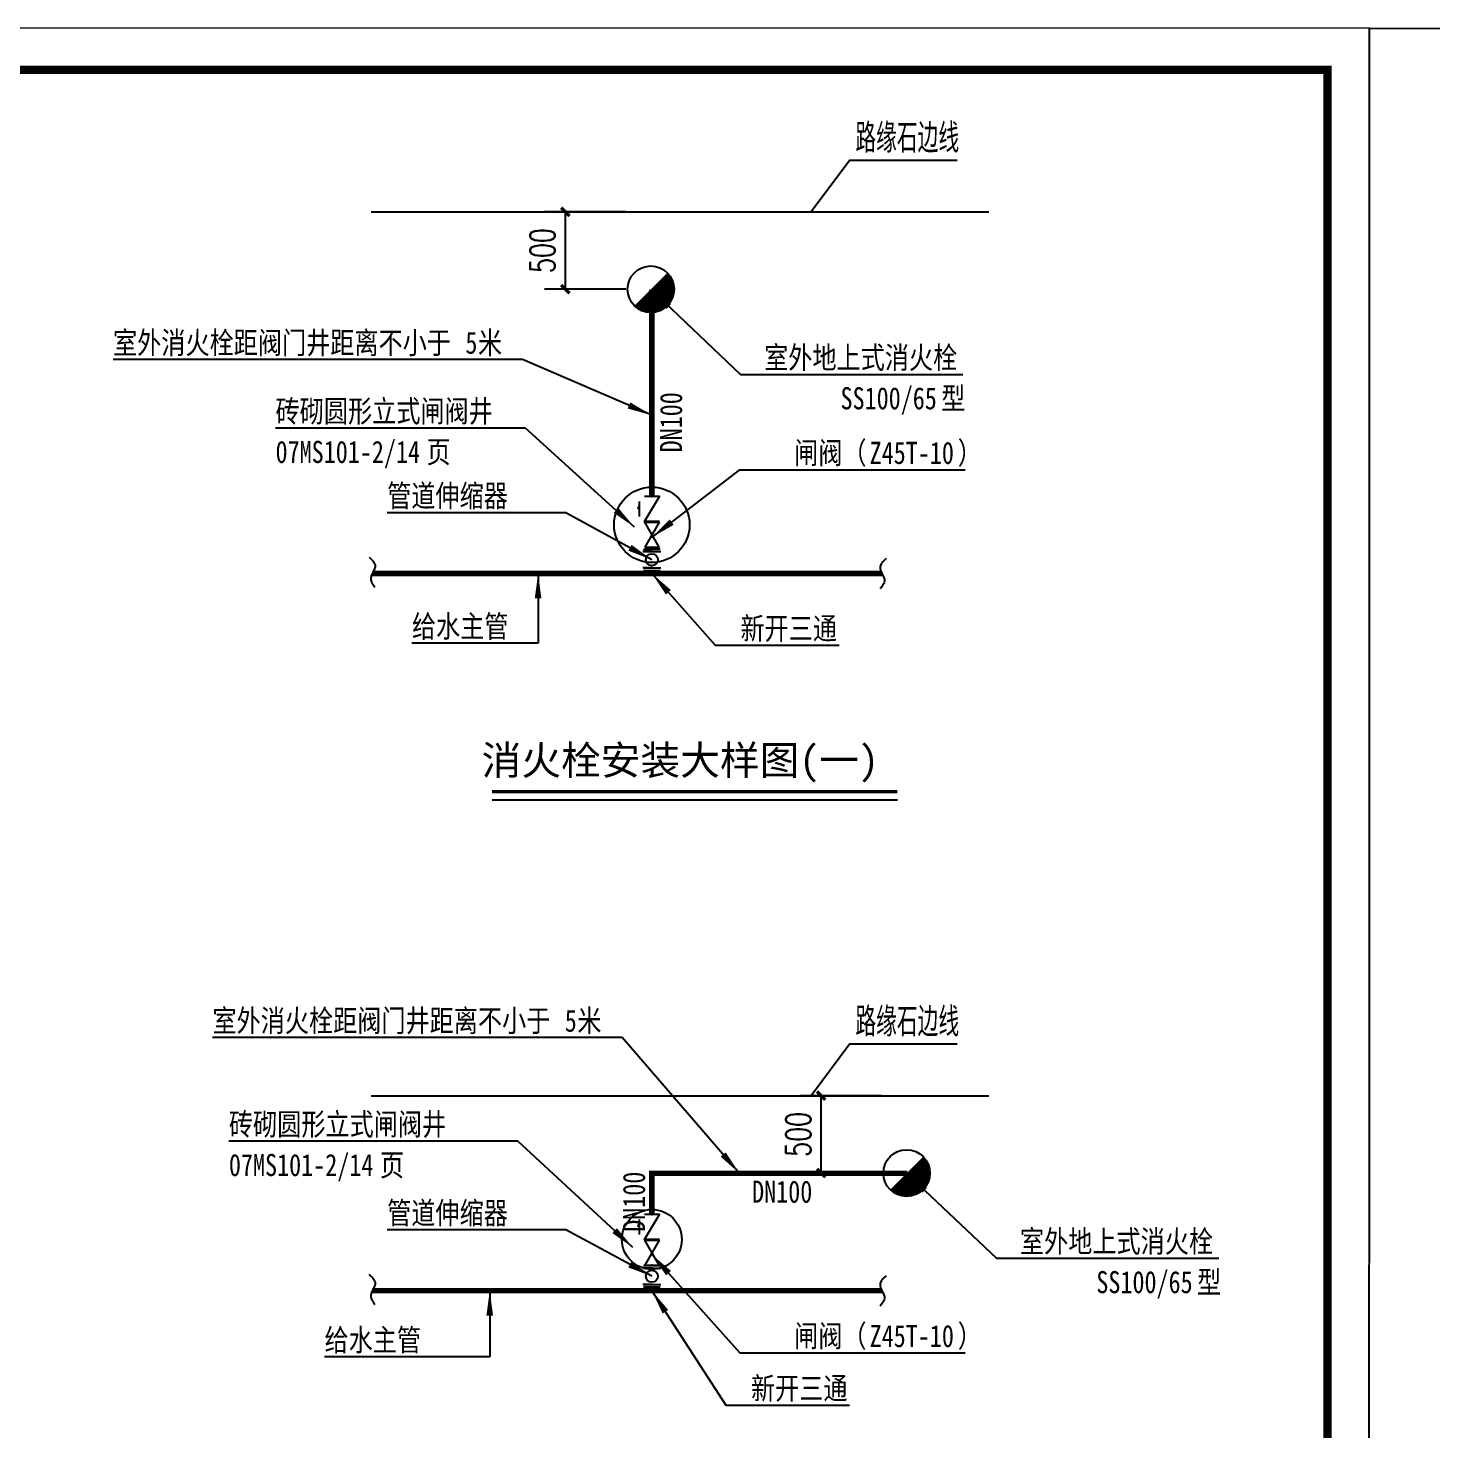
# Model space of a CAD drawing. Header units: millimetres. Extents: x 5592 to 9444, y 2362 to 3548.
# Drawn here: x 8847.2 to 9016, y 2850.2 to 3018.6 of the extents above; entities that cross this region are included whole.
import ezdxf

# ---------------------------------------------------------------- set-up
doc = ezdxf.new("R2010")
doc.units = ezdxf.units.MM
doc.header["$LTSCALE"] = 250
doc.layers.get('0').update_dxf_attribs({"linetype": 'CONTINUOUS'})
for name, color, linetype in [('DJX', 7, 'CONTINUOUS'), ('GPSCOMMON', 7, 'CONTINUOUS'), ('PIPE-给水', 3, 'TG_J'), ('TEXT_给水', 7, 'CONTINUOUS'), ('TWT_DIM', 3, 'CONTINUOUS'), ('TWT_LEAD', 3, 'CONTINUOUS'), ('VALVE_给水', 7, 'CONTINUOUS'), ('图框线', 4, 'CONTINUOUS')]:
    doc.layers.add(name, color=color, linetype=linetype)
doc.layers.add('TWT_TITLE', color=7, linetype='CONTINUOUS', lineweight=13)
doc.styles.add('_TCH_DIM_T3', font='SIMPLEX', dxfattribs={"width": 0.705882, "bigfont": 'GBCBIG'})
doc.styles.add('_TWT_PIPEDN', font='SimSun.ttf', dxfattribs={"width": 0.8, "height": 2, "bigfont": 'HZTXT'})
doc.styles.add('FSD', font='mon.shx', dxfattribs={"width": 0.75, "bigfont": 'fsd.shx'})
doc.styles.add('TG_LINETYPE', font='SIMPLEX', dxfattribs={"width": 0.8, "height": 3, "bigfont": 'HZTXT'})
doc.styles.add('宋体', font='SimSun.ttf')
doc.linetypes.add('TG_J', pattern='A,2,-0.3,["J",TG_LINETYPE,S=0.1,R=0,X=-0.23,Y=-0.15],0', length=2.3)
doc.dimstyles.new('_TWT_ARCH&&1', dxfattribs={"dimtxt": 2.975, "dimasz": 1, "dimexe": 2.5, "dimexo": 3, "dimgap": 1.2625, "dimtad": 1, "dimdec": 0, "dimzin": 0, "dimdsep": 46, "dimtxsty": '_TCH_DIM_T3', "dimblk": 'ARCHTICK', "dimcen": 0.09, "dimclrt": 7, "dimazin": 2, "dimtfac": 1, "dimtdec": 0, "dimtix": 1, "dimtmove": 2, "dimatfit": 3, "dimfxl": 1, "dimtolj": 1, "dimtzin": 0, "dimarcsym": 0})

# ---------------------------------------------------------------- blocks, each defined once
blk = doc.blocks.new('dx断线')
at = {"layer": 'DJX'}
blk.add_lwpolyline([(-48, 165), (-23, 142), (-12, 131), (-2, 119), (7, 107), (14, 95), (18, 82), (20, 76), (21, 69), (21, 61), (19, 52), (15, 35), (8, 17), (0, 0), (-19, -40), (-23, -49), (-26, -59), (-28, -68), (-29, -78), (-28, -90), (-25, -103), (-20, -115), (-15, -127), (-7, -139), (1, -151), (18, -175)], dxfattribs=at)
blk = doc.blocks.new('_ARCHTICK')
at = {"color": 0, "linetype": 'ByBlock', "const_width": 0.4}
blk.add_lwpolyline([(-0.5, -0.5), (0.5, 0.5)], dxfattribs=at)
blk = doc.blocks.new('$VALVE$00000295')
blk.add_lwpolyline([(-125, 72), (-125, -72), (125, 72), (125, -72), (-125, 72)])
for p in [(-125, 0), (125, 0)]:
    blk.add_point(p)
blk = doc.blocks.new('$VALVE$00000447')
for p, q in [((-82, 0), (-82, 90)), ((-82, 0), (-82, -90)), ((82, 0), (82, 90)), ((82, 0), (82, -90))]:
    blk.add_line(p, q)
blk.add_circle((0, 0), 60.1)
for p in [(-82, 0), (82, 0)]:
    blk.add_point(p)
blk = doc.blocks.new('$VALVE$00000315')
blk.add_line((-75, 125), (75, 125))
blk.add_lwpolyline([(-125, -75), (-125, 75), (125, -75), (125, 75)])
for p in [(-125, 0), (125, 0)]:
    blk.add_point(p)
blk.add_solid([(0, 125), (0, 150), (75, 125)])

msp = doc.modelspace()

# ---------------------------------------------------------------- hatches: boundary and pattern name
at = {"layer": 'PIPE-给水'}
for points in [[(8922.207, 2880.995), (8921.882, 2880.995), (8921.882, 2881.32)], [(8922.207, 2880.995), (8922.207, 2881.32), (8921.882, 2881.32)]]:
    msp.add_hatch(color=256, dxfattribs=at).paths.add_polyline_path(points)

# ---------------------------------------------------------------- linework, layer by layer
at = {"color": 0}
msp.add_line((8903.013, 2925.872), (8951.721, 2925.872), dxfattribs=at)
at = {"color": 1, "const_width": 0.4}
msp.add_lwpolyline([(8903.013, 2926.872), (8951.7, 2926.872)], dxfattribs=at)
at = {"layer": 'GPSCOMMON', "color": 3}
for p, q in [((8946.005, 3002.756), (8941.36, 2996.536)), ((8946.005, 3002.756), (8958.877, 3002.756)), ((8946.005, 2896.552), (8941.36, 2890.333)), ((8946.005, 2896.552), (8958.877, 2896.552))]:
    msp.add_line(p, q, dxfattribs=at)
at = {"layer": 'GPSCOMMON', "color": 4}
for p, q in [((8888.468, 2996.536), (8962.71, 2996.536)), ((8888.468, 2890.333), (8962.71, 2890.333))]:
    msp.add_line(p, q, dxfattribs=at)
at = {"layer": 'GPSCOMMON', "const_width": 2.8}
for points in [[(8921.093, 2986.252, 1), (8923.073, 2988.231, 1)], [(8951.835, 2880.048, 1), (8953.815, 2882.028, 1)]]:
    msp.add_lwpolyline(points, format="xyb", dxfattribs=at)
at = {"layer": 'GPSCOMMON'}
for centre, radius in [((8922.083, 2987.241), 2.8), ((8922.207, 2958.932), 4.535), ((8952.825, 2881.038), 2.8), ((8922.207, 2873.07), 3.593)]:
    msp.add_circle(centre, radius, dxfattribs=at)
at = {"layer": 'PIPE-给水', "ltscale": 0.01, "const_width": 0.65}
for points in [[(8922.207, 2962.318), (8922.207, 2987.198)], [(8922.207, 2959.259), (8922.207, 2959.318)], [(8922.207, 2956.019), (8922.207, 2956.254)], [(8888.631, 2953.085), (8922.207, 2953.085)], [(8922.207, 2953.085), (8922.207, 2953.455)], [(8922.207, 2953.085), (8949.864, 2953.085)], [(8922.207, 2876.07), (8922.207, 2880.995)], [(8922.207, 2880.995), (8952.892, 2880.995)], [(8922.207, 2872.977), (8922.207, 2873.07)], [(8922.207, 2869.914), (8922.207, 2869.972)], [(8888.631, 2866.902), (8922.207, 2866.902)], [(8922.207, 2866.902), (8922.207, 2867.35)], [(8922.207, 2866.902), (8949.864, 2866.902)]]:
    msp.add_lwpolyline(points, dxfattribs=at)
at = {"layer": 'TWT_LEAD'}
for p, q in [((8922.083, 2987.241), (8932.864, 2977.011)), ((8906.678, 2978.787), (8857.453, 2978.787)), ((8922.207, 2972.094), (8906.678, 2978.787)), ((8932.864, 2977.011), (8959.59, 2977.011)), ((8907.041, 2970.566), (8876.986, 2970.566)), ((8920.114, 2958.653), (8907.041, 2970.566)), ((8922.207, 2957.429), (8932.794, 2965.549)), ((8932.794, 2965.549), (8959.839, 2965.549)), ((8911.86, 2960.383), (8890.395, 2960.383)), ((8922.207, 2954.737), (8911.86, 2960.383)), ((8922.207, 2954.737), (8911.86, 2960.383)), ((8908.535, 2953.085), (8908.535, 2944.707)), ((8922.207, 2953.085), (8929.814, 2944.455)), ((8908.535, 2944.707), (8893.378, 2944.707)), ((8929.814, 2944.455), (8944.701, 2944.455)), ((8918.622, 2897.324), (8869.397, 2897.324)), ((8932.742, 2880.995), (8918.622, 2897.324)), ((8906.08, 2884.878), (8871.381, 2884.878)), ((8919.933, 2872.087), (8906.08, 2884.878)), ((8952.825, 2881.038), (8963.605, 2870.807)), ((8911.86, 2874.2), (8890.395, 2874.2)), ((8922.207, 2868.632), (8911.86, 2874.2)), ((8922.207, 2868.632), (8911.86, 2874.2)), ((8922.207, 2871.246), (8932.794, 2859.431)), ((8963.605, 2870.807), (8990.332, 2870.807)), ((8902.724, 2866.902), (8902.724, 2858.953)), ((8922.207, 2866.902), (8931.084, 2853.146)), ((8902.724, 2858.953), (8882.867, 2858.953)), ((8932.794, 2859.431), (8959.839, 2859.431)), ((8931.084, 2853.146), (8945.971, 2853.146))]:
    msp.add_line(p, q, dxfattribs=at)
for points in [[(8922.083, 2987.241, 0, 0.8, 0), (8924.259, 2985.176, 0, 0, 0)], [(8922.207, 2972.094, 0, 0.8, 0), (8919.452, 2973.281, 0, 0, 0)], [(8920.114, 2958.653, 0, 0.8, 0), (8917.897, 2960.674, 0, 0, 0)], [(8922.207, 2957.429, 0, 0.8, 0), (8924.588, 2959.255, 0, 0, 0)], [(8922.207, 2954.737, 0, 0.8, 0), (8919.574, 2956.174, 0, 0, 0)], [(8922.207, 2954.737, 0, 0.8, 0), (8919.574, 2956.174, 0, 0, 0)], [(8908.535, 2953.085, 0, 0.8, 0), (8908.535, 2950.085, 0, 0, 0)], [(8922.207, 2953.085, 0, 0.8, 0), (8924.191, 2950.835, 0, 0, 0)], [(8932.742, 2880.995, 0, 0.8, 0), (8930.78, 2883.264, 0, 0, 0)], [(8952.825, 2881.038, 0, 0.8, 0), (8955.001, 2878.973, 0, 0, 0)], [(8919.933, 2872.087, 0, 0.8, 0), (8917.729, 2874.123, 0, 0, 0)], [(8922.207, 2871.246, 0, 0.8, 0), (8924.209, 2869.012, 0, 0, 0)], [(8922.207, 2868.632, 0, 0.8, 0), (8919.565, 2870.054, 0, 0, 0)], [(8922.207, 2868.632, 0, 0.8, 0), (8919.565, 2870.054, 0, 0, 0)], [(8902.724, 2866.902, 0, 0.8, 0), (8902.724, 2863.902, 0, 0, 0)], [(8922.207, 2866.902, 0, 0.8, 0), (8923.834, 2864.382, 0, 0, 0)]]:
    msp.add_lwpolyline(points, format="xyseb", dxfattribs=at)
at = {"layer": 'TWT_TITLE', "color": 4}
msp.add_lwpolyline([(8588.42, 2721.623), (9008.42, 2721.623), (9008.42, 3018.623), (8588.42, 3018.623)], close=True, dxfattribs=at)
at = {"layer": 'TWT_TITLE', "color": 4, "const_width": 1}
msp.add_lwpolyline([(8613.42, 2726.623), (9003.42, 2726.623), (9003.42, 3013.623), (8613.42, 3013.623)], close=True, dxfattribs=at)
at = {"layer": 'VALVE_给水'}
for p, q in [((8921.207, 2956.019), (8923.207, 2956.019)), ((8921.207, 2955.719), (8923.207, 2955.719)), ((8921.207, 2953.755), (8923.207, 2953.755)), ((8921.207, 2953.455), (8923.207, 2953.455)), ((8921.207, 2869.914), (8923.207, 2869.914)), ((8921.207, 2869.614), (8923.207, 2869.614)), ((8921.207, 2867.65), (8923.207, 2867.65)), ((8921.207, 2867.35), (8923.207, 2867.35))]:
    msp.add_line(p, q, dxfattribs=at)
at = {"layer": '图框线', "linetype": 'Continuous'}
msp.add_lwpolyline([(9428.441, 3018.592), (9428.42, 2721.592), (9008.42, 2721.623), (9008.441, 3018.623)], close=True, dxfattribs=at)

# ---------------------------------------------------------------- block references
at = {"layer": 'GPSCOMMON', "yscale": 0.01066666655242443, "zscale": 0.01066666666666667}
for p, xscale in [((8888.733, 2953.297), 0.01066666661063209), ((8949.854, 2953.108), -0.01066666661063209), ((8888.733, 2867.115), 0.01066666661063209), ((8949.854, 2866.925), -0.01066666661063209)]:
    msp.add_blockref('dx断线', p, dxfattribs=dict(at, xscale=xscale))
at = {"layer": 'VALVE_给水', "xscale": 0.01200000000017099, "yscale": 0.01200000000017099, "zscale": 0.012, "rotation": 90}
for name, p in [('$VALVE$00000315', (8922.207, 2960.818)), ('$VALVE$00000295', (8922.207, 2957.757)), ('$VALVE$00000447', (8922.207, 2954.737)), ('$VALVE$00000315', (8922.207, 2874.57)), ('$VALVE$00000295', (8922.207, 2871.475)), ('$VALVE$00000447', (8922.207, 2868.632))]:
    msp.add_blockref(name, p, dxfattribs=at)

# ---------------------------------------------------------------- texts
at = {"style": '宋体'}
msp.add_text('消火栓安装大样图(一)', height=3.5, dxfattribs=at).set_placement((8901.741, 2928.898))
at = {"layer": 'GPSCOMMON', "style": 'FSD', "width": 0.75}
for p in [(8946.663, 3003.654), (8946.663, 2897.451)]:
    msp.add_text('路缘石边线', height=3.5, dxfattribs=at).set_placement(p)
at = {"layer": 'TEXT_给水', "style": '_TWT_PIPEDN', "width": 0.8}
for p in [(8925.839, 2967.634), (8921.379, 2873.973)]:
    msp.add_text('DN100', height=2.6582, rotation=90, dxfattribs=at).set_placement(p)
msp.add_text('DN100', height=2.6582, dxfattribs=at).set_placement((8934.253, 2877.477))
at = {"layer": 'TWT_LEAD', "color": 7, "style": '_TWT_PIPEDN', "width": 0.8}
for s, height, p in [('室外消火栓距阀门井距离不小于', 2.65823, (8857.453, 2979.487)), ('5', 2.658, (8899.795, 2979.487)), ('米', 2.658, (8901.308, 2979.487)), ('室外地上式消火栓', 2.6582, (8935.701, 2977.711)), ('砖砌圆形立式闸阀井', 2.6582, (8876.986, 2971.266)), ('SS100/65', 2.6582, (8944.881, 2972.811)), ('型', 2.658, (8956.979, 2972.811)), ('闸阀（', 2.6582, (8939.305, 2966.249)), ('）', 2.658, (8958.964, 2966.249)), ('07MS101-2/14', 2.65823, (8876.986, 2966.366)), ('页', 2.658, (8895.133, 2966.366)), ('Z45T-10', 2.6582, (8948.379, 2966.249)), ('管道伸缩器', 2.6582, (8890.395, 2961.098)), ('给水主管', 2.6582, (8893.378, 2945.407)), ('新开三通', 2.6582, (8932.851, 2945.155)), ('室外消火栓距阀门井距离不小于', 2.65823, (8869.397, 2898.024)), ('5', 2.658, (8911.739, 2898.024)), ('米', 2.658, (8913.251, 2898.024)), ('砖砌圆形立式闸阀井', 2.6582, (8871.381, 2885.578)), ('07MS101-2/14', 2.65823, (8871.381, 2880.678)), ('页', 2.658, (8889.528, 2880.678)), ('管道伸缩器', 2.6582, (8890.395, 2874.915)), ('室外地上式消火栓', 2.6582, (8966.443, 2871.507)), ('SS100/65', 2.6582, (8975.623, 2866.607)), ('型', 2.658, (8987.721, 2866.607)), ('闸阀（', 2.6582, (8939.305, 2860.131)), ('）', 2.658, (8958.964, 2860.131)), ('给水主管', 2.6582, (8882.867, 2859.653)), ('Z45T-10', 2.6582, (8948.379, 2860.131)), ('新开三通', 2.6582, (8934.121, 2853.846))]:
    msp.add_text(s, height=height, dxfattribs=at).set_placement(p)

# ---------------------------------------------------------------- dimensions: what is measured, and where the dimension line sits
at = {"layer": 'TWT_DIM'}
for p1, p2 in [((8922.083, 2987.241), (8922.083, 2996.536)), ((8952.825, 2881.038), (8952.825, 2890.333))]:
    msp.add_aligned_dim(p1=p1, p2=p2, distance=10.268, text='500', dimstyle='_TWT_ARCH&&1', dxfattribs=at).render()

doc.saveas('drawing.dxf')
